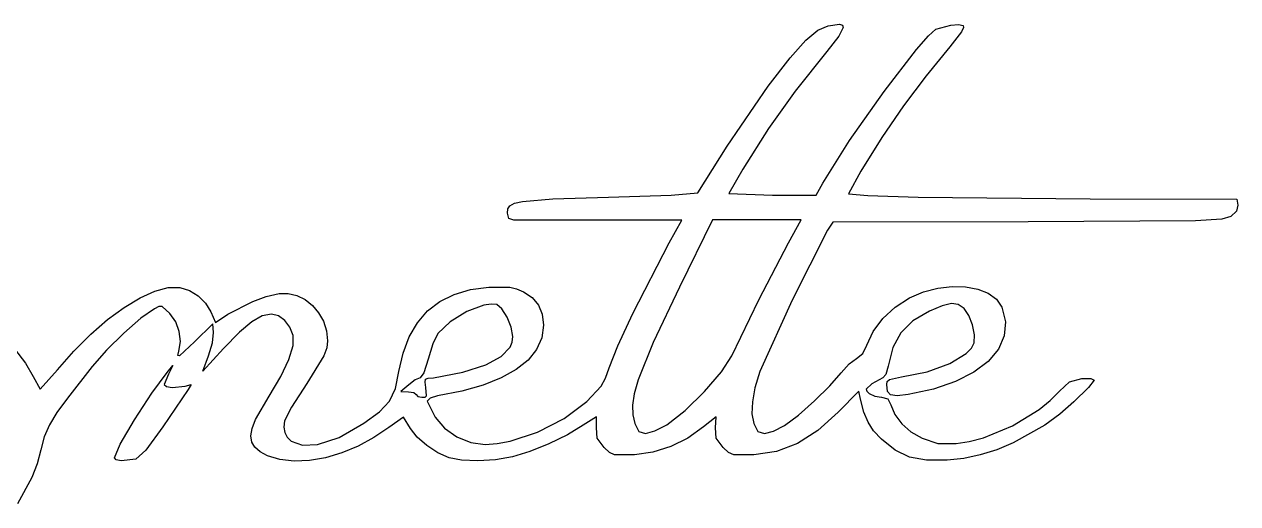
# Model space of a CAD drawing. Extents: x 2 to 270, y 0 to 119.
# Drawn here: x 146 to 269.8, y 11.7 to 60.6 of the extents above; entities that cross this region are included whole.
import ezdxf

# ---------------------------------------------------------------- set-up
doc = ezdxf.new("R2010")
doc.units = 0
doc.layers.add('Default', color=7, linetype='CONTINUOUS')

msp = doc.modelspace()

# ---------------------------------------------------------------- linework, layer by layer
at = {"layer": 'Default', "color": 4}
for p, q in [((225.723849, 58.973369), (226.938627, 59.984417)), ((226.938627, 59.984417), (228.009927, 60.4259)), ((228.009927, 60.4259), (229.158916, 60.573708)), ((229.52043, 60.26083), (229.08774, 59.373798)), ((229.158916, 60.573708), (229.438528, 60.481947)), ((229.438528, 60.481947), (229.52043, 60.26083)), ((236.988905, 57.992778), (238.209715, 59.392148)), ((238.209715, 59.392148), (238.97524, 60.068254)), ((238.97524, 60.068254), (240.517456, 60.497528)), ((241.586456, 59.809317), (240.398884, 58.278403)), ((240.517456, 60.497528), (241.283571, 60.552161)), ((241.283571, 60.552161), (241.767862, 60.460961)), ((241.803574, 60.246074), (241.586456, 59.809317)), ((241.767862, 60.460961), (241.803574, 60.246074)), ((224.120938, 57.146333), (225.723849, 58.973369)), ((229.08774, 59.373798), (227.854115, 57.799145)), ((240.398884, 58.278403), (237.980132, 55.335687)), ((221.885242, 54.256884), (224.120938, 57.146333)), ((227.854115, 57.799145), (224.622532, 53.762397)), ((233.705376, 53.736652), (236.988905, 57.992778)), ((237.980132, 55.335687), (235.680397, 52.275397)), ((217.68254, 48.157424), (221.885242, 54.256884)), ((224.622532, 53.762397), (221.921239, 49.953333)), ((230.172554, 48.724689), (233.705376, 53.736652)), ((235.680397, 52.275397), (233.467357, 49.052528)), ((221.921239, 49.953333), (219.300348, 45.825498)), ((227.438337, 44.381702), (230.172554, 48.724689)), ((233.467357, 49.052528), (231.308684, 45.622075)), ((214.7041, 43.402301), (217.68254, 48.157424)), ((219.300348, 45.825498), (217.875556, 43.325915)), ((231.308684, 45.622075), (230.080157, 43.299188)), ((211.998541, 43.178897), (214.7041, 43.402301)), ((217.875556, 43.325915), (222.320556, 43.182173)), ((226.765556, 43.184431), (227.438337, 44.381702)), ((195.344302, 41.763762), (195.549261, 42.096595)), ((195.549261, 42.096595), (196.010733, 42.349558)), ((196.010733, 42.349558), (196.8268, 42.538084)), ((196.8268, 42.538084), (199.91503, 42.78356)), ((199.91503, 42.78356), (205.598587, 42.956486)), ((205.598587, 42.956486), (211.998541, 43.178897)), ((222.320556, 43.182173), (226.765556, 43.184431)), ((230.080157, 43.299188), (232.03713, 43.128262)), ((232.03713, 43.128262), (237.171464, 42.981831)), ((237.171464, 42.981831), (254.705556, 42.807698)), ((254.705556, 42.807698), (269.663333, 42.756751)), ((269.751181, 42.139588), (269.627078, 41.548147)), ((269.663333, 42.756751), (269.751181, 42.139588)), ((195.297778, 41.335627), (195.344302, 41.763762)), ((195.433813, 40.78676), (195.297778, 41.335627)), ((269.05813, 41.010699), (268.146251, 40.726797)), ((269.627078, 41.548147), (269.05813, 41.010699)), ((195.932778, 40.629422), (195.433813, 40.78676)), ((204.823562, 40.624512), (195.932778, 40.629422)), ((213.079344, 40.630156), (204.823562, 40.624512)), ((211.788598, 38.306745), (213.079344, 40.630156)), ((216.204411, 40.64), (212.826637, 33.796111)), ((220.725461, 40.64), (216.204411, 40.64)), ((225.246514, 40.64), (220.725461, 40.64)), ((223.944533, 38.311667), (225.246514, 40.64)), ((227.940006, 39.606195), (224.330902, 32.483725)), ((228.458889, 40.406749), (227.940006, 39.606195)), ((248.368061, 40.452861), (228.458889, 40.406749)), ((265.452542, 40.567731), (248.368061, 40.452861)), ((268.146251, 40.726797), (265.452542, 40.567731)), ((208.095512, 31.113415), (211.788598, 38.306745)), ((220.925374, 32.517094), (223.944533, 38.311667)), ((157.834905, 32.722169), (159.346795, 33.405067)), ((159.346795, 33.405067), (160.710272, 33.764889)), ((160.710272, 33.764889), (161.885938, 33.775114)), ((161.885938, 33.775114), (162.878395, 33.472316)), ((162.878395, 33.472316), (163.777524, 32.925842)), ((189.864291, 33.062841), (191.524978, 33.548028)), ((191.524978, 33.548028), (193.386397, 33.791768)), ((193.386397, 33.791768), (195.535826, 33.806252)), ((195.535826, 33.806252), (196.228422, 33.644087)), ((196.228422, 33.644087), (196.925833, 33.335524)), ((212.826637, 33.796111), (210.152285, 28.177154)), ((237.723682, 33.31341), (239.188722, 33.6971)), ((239.188722, 33.6971), (240.635971, 33.870246)), ((240.635971, 33.870246), (242.010533, 33.838363)), ((242.010533, 33.838363), (243.257511, 33.606964)), ((243.257511, 33.606964), (244.322009, 33.181562)), ((156.214003, 31.742715), (157.834905, 32.722169)), ((163.777524, 32.925842), (164.523809, 32.18235)), ((164.523809, 32.18235), (165.057734, 31.288499)), ((166.793333, 31.047752), (169.329831, 32.354251)), ((169.329831, 32.354251), (170.707807, 32.833922)), ((170.707807, 32.833922), (172.015808, 33.14052)), ((172.015808, 33.14052), (172.931279, 33.165664)), ((172.931279, 33.165664), (173.820735, 32.954782)), ((173.820735, 32.954782), (174.65457, 32.536634)), ((174.65457, 32.536634), (175.403183, 31.939981)), ((187.153669, 31.376169), (188.406474, 32.338218)), ((188.406474, 32.338218), (189.864291, 33.062841)), ((196.925833, 33.335524), (197.828296, 32.730344)), ((197.828296, 32.730344), (198.46499, 31.966227)), ((218.172301, 26.816324), (220.925374, 32.517094)), ((224.330902, 32.483725), (221.01335, 25.205871)), ((234.822174, 31.777272), (236.295748, 32.713665)), ((236.295748, 32.713665), (237.723682, 33.31341)), ((244.322009, 33.181562), (245.149129, 32.56767)), ((245.149129, 32.56767), (245.683975, 31.770803)), ((154.52349, 30.493225), (156.214003, 31.742715)), ((159.309522, 31.606256), (157.928191, 30.642307)), ((159.757187, 31.816559), (159.309522, 31.606256)), ((160.083602, 31.831876), (159.757187, 31.816559)), ((160.88102, 31.120393), (160.083602, 31.831876)), ((161.473065, 30.254171), (160.88102, 31.120393)), ((165.057734, 31.288499), (165.523333, 30.200168)), ((165.523333, 30.200168), (166.793333, 31.047752)), ((171.25116, 31.044444), (170.296815, 30.867348)), ((171.947737, 30.876411), (171.25116, 31.044444)), ((175.403183, 31.939981), (176.036969, 31.193584)), ((176.036969, 31.193584), (176.526324, 30.326205)), ((186.108014, 30.178705), (187.153669, 31.376169)), ((191.156973, 31.318147), (189.453408, 30.283359)), ((192.882919, 31.965974), (191.156973, 31.318147)), ((193.622262, 32.080004), (192.882919, 31.965974)), ((194.208773, 32.019565), (193.622262, 32.080004)), ((194.738158, 31.579399), (194.208773, 32.019565)), ((195.271815, 30.729962), (194.738158, 31.579399)), ((198.46499, 31.966227), (198.842314, 31.03246)), ((198.842314, 31.03246), (198.966667, 29.918327)), ((206.566391, 27.810704), (208.095512, 31.113415)), ((233.556903, 30.606854), (234.822174, 31.777272)), ((238.336667, 31.361975), (236.636445, 30.356011)), ((239.619607, 31.910276), (238.336667, 31.361975)), ((240.558191, 32.131334), (239.619607, 31.910276)), ((241.263914, 32.033506), (240.558191, 32.131334)), ((241.84827, 31.625148), (241.263914, 32.033506)), ((242.343683, 30.905034), (241.84827, 31.625148)), ((245.683975, 31.770803), (246.062589, 30.268485)), ((152.802765, 29.000221), (154.52349, 30.493225)), ((157.928191, 30.642307), (156.179286, 29.123345)), ((161.83497, 29.274621), (161.473065, 30.254171)), ((165.241111, 30.056667), (163.382892, 28.222222)), ((165.326049, 29.186378), (165.241111, 30.056667)), ((169.238718, 30.282357), (167.963538, 29.208919)), ((170.296815, 30.867348), (169.238718, 30.282357)), ((172.59308, 30.415879), (171.947737, 30.876411)), ((173.120451, 29.728203), (172.59308, 30.415879)), ((173.463114, 28.878736), (173.120451, 29.728203)), ((176.526324, 30.326205), (176.841647, 29.366602)), ((185.27165, 28.747837), (186.108014, 30.178705)), ((189.453408, 30.283359), (188.194696, 29.068889)), ((195.685763, 29.715163), (195.271815, 30.729962)), ((195.856025, 28.778908), (195.685763, 29.715163)), ((198.966667, 29.918327), (198.789924, 28.634341)), ((232.572888, 29.283299), (233.556903, 30.606854)), ((236.636445, 30.356011), (235.41619, 29.153405)), ((242.720985, 29.947148), (242.343683, 30.905034)), ((242.92132, 28.950631), (242.720985, 29.947148)), ((246.062589, 30.268485), (245.94057, 28.829297)), ((151.09123, 27.290224), (152.802765, 29.000221)), ((156.179286, 29.123345), (154.40923, 27.371375)), ((161.949039, 28.25605), (161.83497, 29.274621)), ((165.211381, 28.122709), (165.326049, 29.186378)), ((167.963538, 29.208919), (166.357943, 27.566479)), ((173.443128, 27.855059), (173.463114, 28.878736)), ((176.841647, 29.366602), (176.953333, 28.343538)), ((184.646717, 27.085575), (185.27165, 28.747837)), ((188.194696, 29.068889), (187.696395, 28.010997)), ((195.789313, 28.209897), (195.856025, 28.778908)), ((198.789924, 28.634341), (198.264309, 27.45092)), ((231.94308, 27.887495), (232.572888, 29.283299)), ((235.41619, 29.153405), (234.599532, 27.652806)), ((242.885829, 28.114625), (242.92132, 28.950631)), ((245.94057, 28.829297), (245.343749, 27.477335)), ((145.028341, 27.50001), (146.156042, 26.058795)), ((149.428285, 25.389753), (151.09123, 27.290224)), ((154.40923, 27.371375), (152.964444, 25.708401)), ((161.700305, 26.84257), (161.797571, 27.272762)), ((161.797571, 27.272762), (161.949039, 28.25605)), ((163.382892, 28.222222), (161.857869, 26.812956)), ((166.357943, 27.566479), (164.221863, 25.258889)), ((164.816423, 26.787489), (165.211381, 28.122709)), ((173.004931, 26.430845), (173.443128, 27.855059)), ((176.876886, 27.609057), (176.57298, 26.791519)), ((176.953333, 28.343538), (176.876886, 27.609057)), ((187.696395, 28.010997), (187.216607, 26.458333)), ((194.667739, 26.737994), (195.573958, 27.683598)), ((195.573958, 27.683598), (195.789313, 28.209897)), ((198.264309, 27.45092), (197.396738, 26.372676)), ((205.667232, 25.574137), (206.566391, 27.810704)), ((210.152285, 28.177154), (208.619932, 24.35086)), ((231.519227, 27.032441), (231.94308, 27.887495)), ((234.599532, 27.652806), (234.110101, 25.752862)), ((242.080547, 27.036691), (242.612054, 27.577397)), ((242.612054, 27.577397), (242.885829, 28.114625)), ((245.343749, 27.477335), (244.297959, 26.236697)), ((146.156042, 26.058795), (146.933341, 24.709831)), ((161.857869, 26.812956), (161.700305, 26.84257)), ((164.221863, 25.258889), (164.816423, 26.787489)), ((172.180817, 24.687137), (173.004931, 26.430845)), ((176.57298, 26.791519), (174.835397, 23.986995)), ((184.235355, 25.19393), (184.646717, 27.085575)), ((187.216607, 26.458333), (186.777517, 25.079776)), ((193.078206, 25.899811), (194.667739, 26.737994)), ((197.396738, 26.372676), (196.19413, 25.40422)), ((217.114161, 25.160027), (218.172301, 26.816324)), ((230.119955, 25.979305), (230.889042, 26.535942)), ((230.889042, 26.535942), (231.519227, 27.032441)), ((238.091559, 25.172874), (240.387209, 26.011604)), ((240.387209, 26.011604), (242.080547, 27.036691)), ((244.297959, 26.236697), (242.829032, 25.13148)), ((147.640757, 23.425503), (149.428285, 25.389753)), ((152.964444, 25.708401), (150.455971, 22.502831)), ((159.030888, 23.006906), (160.588952, 25.117778)), ((160.742543, 24.920126), (160.302222, 23.892389)), ((160.588952, 25.117778), (161.182866, 25.823333)), ((161.182866, 25.823333), (160.742543, 24.920126)), ((183.8644, 23.475676), (184.235355, 25.19393)), ((186.777517, 25.079776), (186.382962, 24.553333)), ((187.741219, 24.553333), (190.746199, 25.126767)), ((190.746199, 25.126767), (193.078206, 25.899811)), ((196.19413, 25.40422), (194.663401, 24.550166)), ((205.28356, 24.513359), (205.667232, 25.574137)), ((215.391455, 23.15621), (217.114161, 25.160027)), ((221.01335, 25.205871), (220.528959, 23.54321)), ((228.157222, 23.741265), (229.305556, 25.077996)), ((229.305556, 25.077996), (230.119955, 25.979305)), ((233.86587, 24.897401), (233.552142, 24.553418)), ((234.110101, 25.752862), (233.86587, 24.897401)), ((235.479342, 24.654013), (238.091559, 25.172874)), ((242.829032, 25.13148), (240.962799, 24.185781)), ((146.933341, 24.709831), (147.640757, 23.425503)), ((160.302222, 23.892389), (160.539767, 23.693965)), ((160.539767, 23.693965), (161.113751, 23.586603)), ((161.113751, 23.586603), (162.439147, 23.714369)), ((162.439147, 23.714369), (163.045486, 23.884583)), ((163.045486, 23.884583), (162.740783, 23.362051)), ((171.003079, 22.704978), (172.180817, 24.687137)), ((174.835397, 23.986995), (173.291039, 21.564912)), ((185.22407, 23.856696), (184.432222, 23.160059)), ((185.891132, 24.348696), (185.22407, 23.856696)), ((186.382962, 24.553333), (185.891132, 24.348696)), ((186.902631, 24.128072), (186.954276, 24.422268)), ((186.990843, 23.565556), (186.902631, 24.128072)), ((186.954276, 24.422268), (187.211798, 24.535052)), ((187.045209, 22.743355), (186.990843, 23.565556)), ((186.990843, 23.565556), (186.990843, 23.565556)), ((187.211798, 24.535052), (187.741219, 24.553333)), ((192.811469, 23.815126), (190.645252, 23.203713)), ((194.663401, 24.550166), (192.811469, 23.815126)), ((203.390497, 22.13864), (204.858579, 23.711471)), ((204.858579, 23.711471), (205.28356, 24.513359)), ((208.619932, 24.35086), (208.226676, 22.941335)), ((220.528959, 23.54321), (220.267271, 22.112674)), ((226.604843, 22.205465), (228.157222, 23.741265)), ((232.435569, 23.958666), (231.864453, 23.394786)), ((233.552142, 24.553418), (232.435569, 23.958666)), ((233.966543, 23.879562), (234.018326, 24.194821)), ((234.048373, 23.187018), (233.966543, 23.879562)), ((234.018326, 24.194821), (234.23347, 24.401212)), ((234.23347, 24.401212), (235.479342, 24.654013)), ((240.962799, 24.185781), (238.725092, 23.423698)), ((251.577845, 23.19162), (252.615815, 24.148354)), ((252.615815, 24.148354), (253.843607, 24.481957)), ((254.519732, 23.562442), (253.055162, 22.111851)), ((253.843607, 24.481957), (254.781875, 24.509132)), ((255.128889, 24.335777), (254.519732, 23.562442)), ((254.781875, 24.509132), (255.128889, 24.335777)), ((150.455971, 22.502831), (149.364643, 21.048943)), ((157.26602, 20.282917), (159.030888, 23.006906)), ((162.740783, 23.362051), (160.167577, 19.57854)), ((169.611523, 20.302278), (171.003079, 22.704978)), ((183.253027, 22.187794), (183.8644, 23.475676)), ((184.432222, 23.160059), (185.208333, 23.15114)), ((185.208333, 23.15114), (185.756462, 23.061937)), ((185.756462, 23.061937), (185.984444, 22.86)), ((185.984444, 22.86), (186.159476, 22.660681)), ((186.159476, 22.660681), (186.580297, 22.577778)), ((186.580297, 22.577778), (186.890345, 22.609001)), ((186.890345, 22.609001), (187.045209, 22.743355)), ((187.424219, 22.497283), (187.113333, 22.19691)), ((188.171667, 22.720537), (187.424219, 22.497283)), ((190.645252, 23.203713), (188.171667, 22.720537)), ((208.226676, 22.941335), (208.052526, 21.777621)), ((213.401311, 21.22569), (215.391455, 23.15621)), ((231.110265, 23.217934), (229.016145, 21.082666)), ((231.29159, 22.404008), (231.110265, 23.217934)), ((231.64249, 21.064096), (231.29159, 22.404008)), ((231.864453, 23.394786), (231.923274, 23.206684)), ((231.923274, 23.206684), (232.185842, 22.979863)), ((232.185842, 22.979863), (232.762468, 22.705992)), ((232.762468, 22.705992), (233.437738, 22.586837)), ((233.437738, 22.586837), (234.066874, 22.41608)), ((234.359676, 22.824259), (234.048373, 23.187018)), ((234.066874, 22.41608), (234.376934, 21.801751)), ((235.018212, 22.736593), (234.359676, 22.824259)), ((236.141743, 22.869327), (235.018212, 22.736593)), ((238.725092, 23.423698), (236.141743, 22.869327)), ((250.639445, 22.243147), (251.577845, 23.19162)), ((149.364643, 21.048943), (148.592895, 19.781302)), ((173.291039, 21.564912), (172.552134, 20.17277)), ((180.658361, 19.949109), (182.238568, 21.091775)), ((182.238568, 21.091775), (183.253027, 22.187794)), ((187.113333, 22.19691), (187.927505, 20.5578)), ((201.068774, 20.424828), (203.390497, 22.13864)), ((208.052526, 21.777621), (208.075349, 20.792269)), ((211.540858, 19.789287), (213.401311, 21.22569)), ((220.267271, 22.112674), (220.227428, 20.906748)), ((224.964722, 20.765433), (226.604843, 22.205465)), ((229.016145, 21.082666), (226.932048, 19.211165)), ((232.059538, 20.043675), (231.64249, 21.064096)), ((234.376934, 21.801751), (234.787776, 20.814786)), ((246.774424, 19.680944), (249.492859, 21.3251)), ((249.492859, 21.3251), (250.639445, 22.243147)), ((253.055162, 22.111851), (251.603934, 20.862262)), ((155.820936, 17.799995), (157.26602, 20.282917)), ((169.255237, 19.393203), (169.611523, 20.302278)), ((172.552134, 20.17277), (172.479758, 19.544141)), ((178.134042, 18.478852), (180.658361, 19.949109)), ((184.688051, 20.556183), (183.187244, 19.519784)), ((185.396468, 19.398897), (184.688051, 20.556183)), ((187.927505, 20.5578), (188.882757, 19.448504)), ((198.365265, 19.041298), (201.068774, 20.424828)), ((204.387207, 20.602307), (203.01793, 19.727452)), ((204.37795, 19.48066), (204.387207, 20.602307)), ((208.075349, 20.792269), (208.273015, 19.917828)), ((208.273015, 19.917828), (208.689758, 19.102481)), ((216.56916, 20.602307), (215.291701, 19.571366)), ((216.513506, 19.48066), (216.56916, 20.602307)), ((220.227428, 20.906748), (220.408571, 19.917912)), ((220.408571, 19.917912), (220.825314, 19.102566)), ((223.553164, 19.716008), (224.964722, 20.765433)), ((232.627753, 19.180179), (232.059538, 20.043675)), ((234.787776, 20.814786), (235.489105, 19.886535)), ((235.489105, 19.886535), (236.43205, 19.068892)), ((251.603934, 20.862262), (250.077224, 19.74391)), ((148.592895, 19.781302), (148.066615, 18.557666)), ((160.167577, 19.57854), (158.437894, 17.206831)), ((169.124249, 18.641072), (169.255237, 19.393203)), ((169.217783, 18.017456), (169.124249, 18.641072)), ((172.479758, 19.544141), (172.58263, 18.985713)), ((172.58263, 18.985713), (172.843972, 18.509363)), ((183.187244, 19.519784), (181.687511, 18.472036)), ((186.093224, 18.517357), (185.396468, 19.398897)), ((188.882757, 19.448504), (190.139243, 18.568664)), ((190.139243, 18.568664), (191.567014, 17.988943)), ((195.585778, 18.116779), (198.365265, 19.041298)), ((201.422381, 18.769559), (199.520345, 17.83945)), ((203.01793, 19.727452), (201.422381, 18.769559)), ((204.450696, 18.400911), (204.37795, 19.48066)), ((208.689758, 19.102481), (209.375522, 18.908889)), ((209.375522, 18.908889), (210.329019, 19.167505)), ((210.329019, 19.167505), (211.540858, 19.789287)), ((211.540858, 19.789287), (211.540858, 19.789287)), ((215.291701, 19.571366), (213.689424, 18.423602)), ((216.586252, 18.400911), (216.513506, 19.48066)), ((220.825314, 19.102566), (221.511077, 18.908974)), ((221.511077, 18.908974), (222.42837, 19.14604)), ((222.42837, 19.14604), (223.553164, 19.716008)), ((226.932048, 19.211165), (224.85935, 17.886264)), ((233.432155, 18.311043), (232.627753, 19.180179)), ((236.43205, 19.068892), (237.567741, 18.413747)), ((243.821136, 18.460471), (246.774424, 19.680944)), ((250.077224, 19.74391), (246.85529, 17.927603)), ((148.066615, 18.557666), (147.711688, 17.235791)), ((155.222222, 16.412323), (155.820936, 17.799995)), ((169.535065, 17.493924), (169.217783, 18.017456)), ((170.075323, 17.04205), (169.535065, 17.493924)), ((172.843972, 18.509363), (173.247008, 18.126965)), ((173.247008, 18.126965), (174.411052, 17.691525)), ((174.411052, 17.691525), (175.940548, 17.774395)), ((175.940548, 17.774395), (178.134042, 18.478852)), ((180.081936, 17.598756), (178.41716, 16.910846)), ((181.687511, 18.472036), (180.081936, 17.598756)), ((187.061771, 17.66653), (186.093224, 18.517357)), ((188.184219, 16.935597), (187.061771, 17.66653)), ((191.567014, 17.988943), (193.036119, 17.78)), ((193.036119, 17.78), (194.263107, 17.866877)), ((194.263107, 17.866877), (195.585778, 18.116779)), ((199.520345, 17.83945), (197.566298, 17.050568)), ((205.160358, 17.46964), (204.450696, 18.400911)), ((205.707688, 16.964183), (205.160358, 17.46964)), ((211.955947, 17.553554), (210.128624, 16.976404)), ((213.689424, 18.423602), (211.955947, 17.553554)), ((217.295913, 17.46964), (216.586252, 18.400911)), ((217.844148, 16.963074), (217.295913, 17.46964)), ((224.85935, 17.886264), (222.716191, 17.066315)), ((234.818444, 17.181113), (233.432155, 18.311043)), ((237.567741, 18.413747), (239.181358, 17.857751)), ((239.181358, 17.857751), (241.031593, 17.865)), ((241.031593, 17.865), (242.380984, 18.072028)), ((242.380984, 18.072028), (243.821136, 18.460471)), ((246.85529, 17.927603), (245.18903, 17.242992)), ((147.711688, 17.235791), (147.335051, 15.798095)), ((155.417969, 16.202555), (155.222222, 16.412323)), ((155.222222, 16.412323), (155.222222, 16.412323)), ((155.927036, 16.103088), (155.417969, 16.202555)), ((157.416079, 16.266281), (155.927036, 16.103088)), ((158.437894, 17.206831), (157.416079, 16.266281)), ((170.837781, 16.633402), (170.075323, 17.04205)), ((172.098914, 16.230937), (170.837781, 16.633402)), ((173.534062, 16.068351), (172.098914, 16.230937)), ((175.09658, 16.134742), (173.534062, 16.068351)), ((176.739828, 16.419207), (175.09658, 16.134742)), ((178.41716, 16.910846), (176.739828, 16.419207)), ((189.34268, 16.413737), (188.184219, 16.935597)), ((190.609934, 16.168732), (189.34268, 16.413737)), ((192.270432, 16.106694), (190.609934, 16.168732)), ((194.085064, 16.223832), (192.270432, 16.106694)), ((195.814719, 16.516356), (194.085064, 16.223832)), ((197.566298, 17.050568), (195.814719, 16.516356)), ((206.221325, 16.713844), (205.707688, 16.964183)), ((208.244813, 16.707335), (206.221325, 16.713844)), ((210.128624, 16.976404), (208.244813, 16.707335)), ((218.360705, 16.713033), (217.844148, 16.963074)), ((220.420712, 16.709672), (218.360705, 16.713033)), ((222.716191, 17.066315), (220.420712, 16.709672)), ((236.289014, 16.481723), (234.818444, 17.181113)), ((238.008832, 16.160079), (236.289014, 16.481723)), ((240.142863, 16.163389), (238.008832, 16.160079)), ((241.818335, 16.354214), (240.142863, 16.163389)), ((243.505218, 16.716305), (241.818335, 16.354214)), ((245.18903, 17.242992), (243.505218, 16.716305)), ((147.335051, 15.798095), (146.812093, 14.400765)), ((146.812093, 14.400765), (145.346367, 11.741953))]:
    msp.add_line(p, q, dxfattribs=at)

doc.saveas('drawing.dxf')
